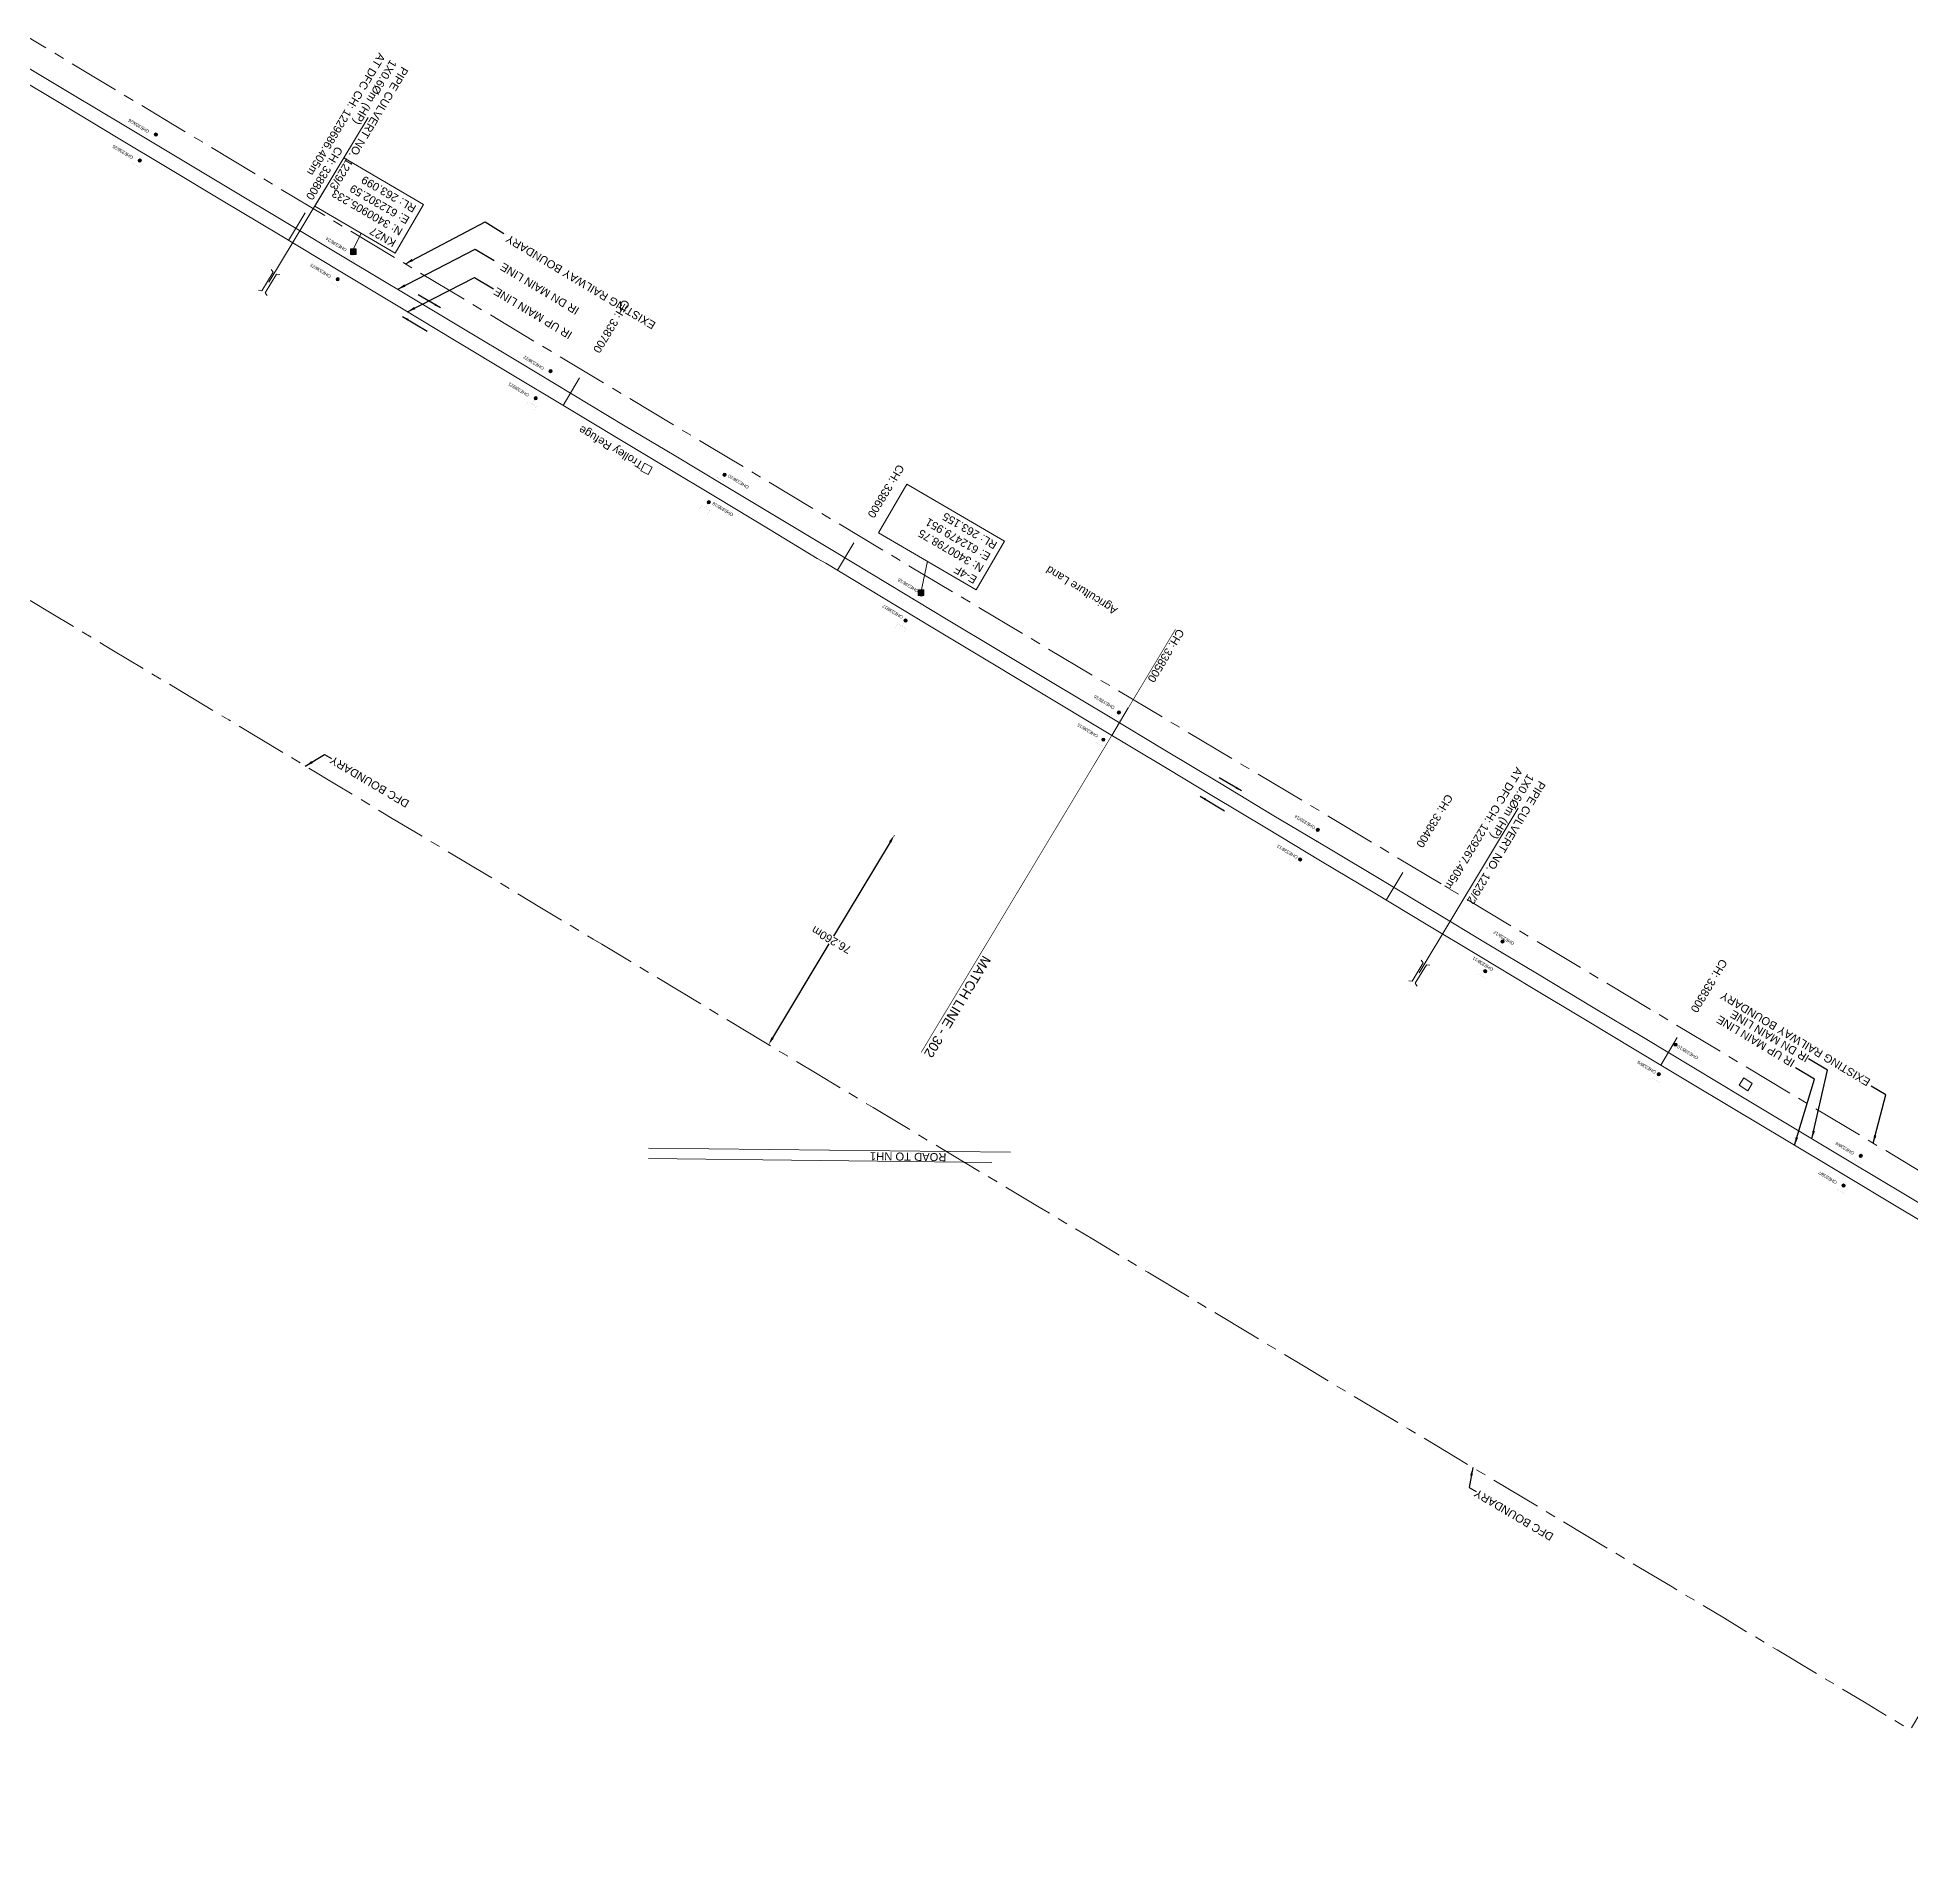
# Model space of a CAD drawing. Header units: metres. Extents: x 610236 to 616721, y 3398253 to 3402120.
# Drawn here: x 612204 to 612789, y 3400407 to 3400972 of the extents above; entities that cross this region are included whole.
import ezdxf
from ezdxf.enums import TextEntityAlignment as Align

# ---------------------------------------------------------------- set-up
doc = ezdxf.new("R2010")
doc.units = ezdxf.units.M
doc.header["$MEASUREMENT"] = 0
doc.linetypes.add('CENTER', pattern=[50.8, 31.75, -6.35, 6.35, -6.35])
doc.linetypes.add('PHANTOM2', pattern=[1.25, 0.625, -0.125, 0.125, -0.125, 0.125, -0.125])
doc.layers.get('Defpoints').update_dxf_attribs({"lineweight": 0})
for name, color, linetype, lineweight in [('Bench_Mark', 7, 'Continuous', 0), ('Bounary Dim', 10, 'Continuous', 13), ('DFCC BOUNDARY', 6, 'CENTER', 0), ('EXISTING BRIDGE DETAILS', 7, 'Continuous', 0), ('Existing Chainage', 7, 'Continuous', 0), ('Existing IR Track', 143, 'Continuous', 0), ('Existing Railway Boundary', 7, 'CENTER', 0), ('flow direction', 7, 'Continuous', 0), ('MATCH LINE', 7, 'Continuous', 0), ('OHE MAST', 8, 'Continuous', 0), ('OHE MAST TEXT', 8, 'Continuous', 0), ('Side Details', 251, 'Continuous', 0), ('Subroad Edge', 34, 'Continuous', 0), ('Text1', 251, 'Continuous', 0), ('TOPOSTYLEREMARK', 251, 'Continuous', 0), ('Trolley Stand', 7, 'Continuous', 0)]:
    doc.layers.add(name, color=color, linetype=linetype, lineweight=lineweight)
doc.styles.get("Standard").update_dxf_attribs({"font": 'arial.ttf'})
doc.styles.add('Style-Arial', font='arial.ttf')
doc.styles.add('Text', font='arial.ttf', dxfattribs={"height": 2})
doc.dimstyles.new('ISO-25', dxfattribs={"dimtxt": 2.5, "dimasz": 2.5, "dimexe": 1.25, "dimexo": 0.625, "dimtad": 1, "dimtxsty": 'Standard', "dimcen": 2.5, "dimadec": 0, "dimazin": 0, "dimtfac": 1, "dimtmove": 0, "dimatfit": 3, "dimfxl": 1, "dimarcsym": 0})
doc.dimstyles.get("Standard").update_dxf_attribs({"dimtxt": 2.5, "dimasz": 0.18, "dimexe": 0.18, "dimexo": 0.0625, "dimgap": 0.09, "dimtad": 0, "dimtih": 1, "dimtoh": 1, "dimdec": 3, "dimzin": 0, "dimdsep": 46, "dimtxsty": 'Standard', "dimcen": 0.09, "dimadec": 0, "dimazin": 0, "dimtfac": 1, "dimtdec": 3, "dimtofl": 0, "dimtmove": 0, "dimatfit": 3, "dimfxl": 1, "dimtolj": 1, "dimtzin": 0, "dimarcsym": 0})

# ---------------------------------------------------------------- blocks, each defined once
blk = doc.blocks.new('OHE MAST')
h = blk.add_hatch(color=256)
edge = h.paths.add_edge_path()
edge.add_arc((0, 0), 0.514, 0, 360)
at = {"const_width": 0.01, "flags": 128}
for points in [[(1.5, 3.5), (1.5, 2), (-1.5, 2), (-1.5, 3.5)], [(0, 2), (0, 0)]]:
    blk.add_lwpolyline(points, dxfattribs=at)
blk.add_circle((0, 0), 0.514)
blk = doc.blocks.new('*D290')
at = {"layer": 'Bounary Dim', "color": 0, "lineweight": -2, "transparency": 16777216}
for p, q in [((612471.63, 3400722.91), (612471.73, 3400722.85)), ((612470.29, 3400720.8), (612452.65, 3400691.42)), ((612433.61, 3400659.7), (612451.24, 3400689.08)), ((612432.37, 3400657.53), (612432.47, 3400657.46))]:
    blk.add_line(p, q, dxfattribs=at)
at = {"layer": 'Bounary Dim', "color": 0, "transparency": 16777216}
for points in [[(612469.93, 3400721.01), (612470.64, 3400720.58), (612471.57, 3400722.94)], [(612433.25, 3400659.92), (612433.96, 3400659.49), (612432.32, 3400657.56)]]:
    blk.add_solid(points, dxfattribs=at)
at = {"layer": 'Defpoints', "color": 0, "transparency": 16777216}
for p in [(612471.57, 3400722.94), (612471.57, 3400722.94), (612432.32, 3400657.56)]:
    blk.add_point(p, dxfattribs=at)
at = {"layer": 'Bounary Dim', "color": 0, "transparency": 16777216, "insert": (612451.95, 3400690.25), "char_height": 2.5, "attachment_point": 5, "rotation": 150}
blk.add_mtext('\\A1;76.260m', dxfattribs=at)
blk = doc.blocks.new('BM')
at = {"extrusion": (0, 0, -1)}
blk.add_hatch(color=256, dxfattribs=at).paths.add_polyline_path([(-0.88, -0.88), (-0.88, 0.88), (0.88, 0.88), (0.88, -0.88)])
for p, q in [((0.88, 0.88), (-0.88, 0.88)), ((-0.88, 0.88), (-0.88, -0.88)), ((0.88, -0.88), (0.88, 0.88)), ((-0.88, -0.88), (0.88, -0.88))]:
    blk.add_line(p, q)

msp = doc.modelspace()

# ---------------------------------------------------------------- linework, layer by layer
at = {"layer": 'DFCC BOUNDARY', "lineweight": 0, "ltscale": 0.5, "flags": 128}
msp.add_lwpolyline([(614030.472, 3399814.7192), (614024.8946, 3399818.0451), (614015.7799, 3399823.4801), (613999.6668, 3399833.1472), (613984.2678, 3399842.3864), (613970.3399, 3399850.7392), (613956.28, 3399859.171), (613935.3694, 3399871.6997), (613914.0452, 3399884.4761), (613893.0192, 3399897.0501), (613871.8449, 3399909.7128), (613852.9598, 3399921.0218), (613833.556, 3399932.6415), (613813.9647, 3399944.3899), (613794.3788, 3399956.135), (613785.1827, 3399961.7215), (613766.9214, 3399972.6596), (613749.4195, 3399983.1428), (613728.9884, 3399995.4118), (613708.8827, 3400007.4858), (613694.3209, 3400016.4815), (613683.438, 3400022.9821), (613672.6694, 3400029.4145), (613655.9148, 3400039.4557), (613639.4636, 3400049.3149), (613623.1362, 3400059.0655), (613588.5555, 3400079.7543), (613570.3464, 3400090.6659), (613554.0406, 3400100.4359), (613537.9106, 3400110.1005), (613520.0636, 3400120.785), (613502.2625, 3400131.4419), (613494.8716, 3400135.8611), (613466.5822, 3400152.7759), (613449.3813, 3400163.1052), (613431.0466, 3400174.1154), (613415.8091, 3400183.244), (613399.1734, 3400193.2103), (613383.5507, 3400202.5609), (613368.0053, 3400211.8654), (613352.5934, 3400221.0969), (613321.617, 3400239.6514), (613288.0469, 3400259.7596), (613270.2946, 3400270.393), (613254.1066, 3400280.089), (613238.1295, 3400289.6587), (613220.6946, 3400300.1098), (613210.4076, 3400306.2763), (613210.9259, 3400307.1316), (613203.8422, 3400311.378), (613186.2102, 3400318.9888), (613155.1926, 3400337.6881), (613137.3264, 3400348.5159), (613123.1418, 3400357.4299), (613105.704, 3400368.3883), (613086.8393, 3400380.2435), (613072.3406, 3400389.2714), (613055.8254, 3400400.104), (613038.8743, 3400410.2624), (613022.5929, 3400420.0361), (613006.3415, 3400429.7918), (612989.5492, 3400439.8546), (612972.9245, 3400449.817), (612960.1162, 3400457.4755), (612947.4568, 3400465.0449), (612930.7189, 3400475.0753), (612914.1241, 3400485.02), (612904.2199, 3400490.9807), (612894.5247, 3400496.8155), (612876.5152, 3400507.6221), (612858.6874, 3400518.3195), (612842.2705, 3400528.1892), (612840.0277, 3400529.5375), (612788.9609, 3400443.558), (612774.6369, 3400452.1694), (612760.9024, 3400460.3975), (612747.3246, 3400468.5317), (612730.859, 3400478.4049), (612714.551, 3400488.1836), (612696.5594, 3400498.9674), (612678.6559, 3400509.6984), (612663.2769, 3400518.909), (612647.9741, 3400528.074), (612632.2661, 3400537.4849), (612616.4351, 3400546.9699), (612599.414, 3400557.2306), (612582.947, 3400567.1573), (612566.7828, 3400576.8509), (612550.7379, 3400586.4727), (612533.7627, 3400596.6571), (612516.8512, 3400606.8032), (612499.7855, 3400617.0342), (612485.7839, 3400625.4282), (612464.9663, 3400637.9427), (612447.5502, 3400648.4137), (612430.8597, 3400658.4333), (612412.9739, 3400669.1705), (612396.2978, 3400679.2348), (612380.2325, 3400688.9304), (612377.5505, 3400690.4658), (612361.3968, 3400700.2272), (612344.636, 3400710.3555), (612329.5864, 3400719.3595), (612314.2773, 3400728.5188), (612297.3551, 3400738.7155), (612281.0918, 3400748.5151), (612263.7154, 3400758.9452), (612246.5445, 3400769.2519), (612227.2409, 3400780.875), (612208.2413, 3400792.3151), (612191.0673, 3400802.6018), (612174.01, 3400812.8187), (612157.5822, 3400822.6823), (612141.8633, 3400832.1204), (612124.5363, 3400842.4909), (612107.3524, 3400852.7758), (612088.8382, 3400863.9013), (612070.6441, 3400874.8344), (612054.2742, 3400884.6936), (612038.4001, 3400894.2542), (612021.4289, 3400904.3691), (612003.7582, 3400914.901), (611987.1221, 3400924.9648), (611971.1468, 3400934.6289), (611954.7697, 3400944.4222), (611937.9127, 3400954.5025), (611922.6068, 3400963.7236), (611907.8037, 3400972.6418), (611892.7602, 3400981.6468), (611877.6876, 3400990.6692), (611862.1214, 3401000.0476), (611847.6422, 3401008.7711), (611835.6161, 3401015.9539), (611823.7539, 3401023.0384), (611807.2378, 3401032.978), (611790.9759, 3401042.7646), (611774.2607, 3401052.856), (611757.8836, 3401062.7432), (611742.4536, 3401072.0167), (611727.3475, 3401081.0955), (611711.4069, 3401090.6799), (611695.8881, 3401100.0106), (611679.5475, 3401109.8232), (611663.6992, 3401119.3333), (611653.6284, 3401125.3547), (611643.529, 3401131.3933), (611626.9857, 3401141.336), (611611.0368, 3401150.9215), (611594.7626, 3401160.6656), (611578.3725, 3401170.4792), (611511.1674, 3401210.8993), (611555.4923, 3401284.5967), (611555.4923, 3401284.5967), (611549.8857, 3401287.8868), (611540.0137, 3401293.8124), (611524.671, 3401303.0218), (611509.1876, 3401312.2845), (611493.9735, 3401321.386), (611477.4397, 3401331.3464), (611461.2473, 3401341.1011), (611444.6578, 3401351.0735), (611428.129, 3401361.0095), (611411.1671, 3401371.1714), (611394.2008, 3401381.3359), (611377.9093, 3401391.1332), (611361.8998, 3401400.7609), (611345.3726, 3401410.7086), (611329.2809, 3401420.3941), (611314.2811, 3401429.3997), (611265.4291, 3401454.6678), (611276.9146, 3401476.8733), (611278.5099, 3401479.9575)], dxfattribs=at)
at = {"layer": 'EXISTING BRIDGE DETAILS', "color": 10}
for points in [[(612276.2774, 3400895.6228), (612307.243, 3400947.0843)], [(612276.9492, 3400899.653), (612277.5565, 3400898.7933), (612274.0727, 3400893.0037), (612273.0288, 3400893.1376)], [(612279.6299, 3400898.0428), (612278.586, 3400898.1767), (612275.1022, 3400892.3871), (612275.7095, 3400891.5274)], [(612635.5087, 3400679.952), (612666.4743, 3400731.4136)], [(612636.1805, 3400683.9822), (612636.7878, 3400683.1226), (612633.304, 3400677.3329), (612632.26, 3400677.4668)], [(612638.8612, 3400682.372), (612637.8173, 3400682.506), (612634.3335, 3400676.7163), (612634.9408, 3400675.8567)]]:
    msp.add_lwpolyline(points, dxfattribs=at)
at = {"layer": 'Existing Chainage', "linetype": 'Continuous', "lineweight": 13, "flags": 128}
for points in [[(612287.5809, 3400917.3009), (612282.4226, 3400908.734)], [(612373.2782, 3400865.7583), (612368.117, 3400857.1931)], [(612459.0026, 3400814.2559), (612453.8356, 3400805.6943)], [(612544.6739, 3400762.7102), (612539.5217, 3400754.1396)], [(612630.4133, 3400711.2649), (612625.2703, 3400702.6888)], [(612716.1299, 3400659.7695), (612710.9906, 3400651.1912)]]:
    msp.add_lwpolyline(points, dxfattribs=at)
at = {"layer": 'Existing IR Track', "flags": 128}
for points in [[(612804.1807, 3400600.5722), (612787.9452, 3400610.3034), (612769.8696, 3400621.162), (612736.5671, 3400641.1603), (612721.3393, 3400650.3007), (612705.6001, 3400659.765), (612689.9302, 3400669.1877), (612673.0621, 3400679.3105), (612656.2501, 3400689.3997), (612640.1595, 3400699.089), (612624.0566, 3400708.7859), (612607.1685, 3400718.8975), (612590.1931, 3400729.0614), (612573.156, 3400739.2974), (612556.09, 3400749.5508), (612538.4791, 3400760.1251), (612520.865, 3400770.7013), (612504.2824, 3400780.6311), (612487.9234, 3400790.4269), (612470.0024, 3400801.2689), (612452.4247, 3400811.9036), (612435.1639, 3400822.2264), (612417.9879, 3400832.4984), (612402.8031, 3400841.6086), (612387.575, 3400850.7448), (612370.9304, 3400860.7286), (612354.3742, 3400870.6594), (612337.0786, 3400881.0556), (612319.9055, 3400891.3782), (612300.7472, 3400902.8627), (612281.5962, 3400914.3428), (612264.2848, 3400924.7238), (612247.0423, 3400935.0635), (612230.9137, 3400944.7126), (612214.8698, 3400954.311), (612197.7045, 3400964.6182)], [(612801.8267, 3400596.7585), (612785.5187, 3400606.5372), (612767.5058, 3400617.3338), (612749.6023, 3400628.0648), (612734.1826, 3400637.2998), (612718.8796, 3400646.4649), (612703.1897, 3400655.865), (612687.5208, 3400665.2529), (612670.6596, 3400675.4172), (612654.0568, 3400685.4258), (612637.7565, 3400695.2009), (612621.7108, 3400704.8233), (612604.7592, 3400714.9935), (612587.8478, 3400725.1396), (612570.7427, 3400735.3941), (612556.8128, 3400743.7452), (612536.0668, 3400756.2166), (612518.6575, 3400766.6836), (612501.8879, 3400776.7507), (612484.1408, 3400787.4046), (612467.6032, 3400797.3853), (612450.1748, 3400807.9035), (612447.5268, 3400809.4194), (612432.7694, 3400818.3372), (612415.7481, 3400828.6229), (612400.4376, 3400837.7829), (612385.3146, 3400846.8309), (612368.578, 3400856.9157), (612352.2142, 3400866.7759), (612334.7372, 3400877.2664), (612317.6477, 3400887.5242), (612298.4257, 3400899.0982), (612279.2892, 3400910.6207), (612261.9783, 3400920.9895), (612244.9841, 3400931.1685), (612228.6194, 3400940.9943), (612212.8178, 3400950.482), (612195.4076, 3400960.9023)]]:
    msp.add_lwpolyline(points, dxfattribs=at)
at = {"layer": 'Existing Railway Boundary', "ltscale": 0.5, "flags": 128}
msp.add_lwpolyline([(610348.171, 3402084.315), (610412.243, 3402047.407), (610816.4467, 3401806.0872), (610824.2343, 3401812.7137), (610961.1072, 3401721.668), (611001.8155, 3401693.5189), (611045.0981, 3401670.4754), (611172.8748, 3401594.2137), (611349.6069, 3401487.2448), (611525.6631, 3401378.4058), (611706.9713, 3401269.4918), (611862.7799, 3401176.1735), (611885.0197, 3401162.1783), (612031.1961, 3401075.6032), (612070.3216, 3401050.9396), (612243.7727, 3400946.4383), (612421.3412, 3400839.8744), (612607.2871, 3400728.8405), (612953.7211, 3400520.993), (613470.9913, 3400226.4951), (614012.4958, 3399887.3788), (614055.8113, 3399861.1262), (614186.33, 3399782.2122), (614439.2886, 3399631.6413), (615179.9123, 3399187.498), (615599.3011, 3398933.023), (615641.8291, 3398908.118), (615684.1749, 3398882.805), (615727.8421, 3398857.148), (615771.2115, 3398833.042), (615810.7222, 3398819.967), (615849.5142, 3398796.835), (615894.7969, 3398769.958), (615937.4983, 3398743.942), (615981.9902, 3398717.098), (616022.8552, 3398694.4624)], dxfattribs=at)
at = {"layer": 'MATCH LINE', "linetype": 'PHANTOM2', "ltscale": 15, "const_width": 0.2}
msp.add_lwpolyline([(612559.4428, 3400787.282), (612479.9859, 3400655.1055)], dxfattribs=at)
at = {"layer": 'Subroad Edge', "flags": 128}
for points in [[(612394.8448, 3400625.2548), (612507.848, 3400623.942)], [(612394.8065, 3400621.955), (612502.1006, 3400620.7085)]]:
    msp.add_lwpolyline(points, dxfattribs=at)
at = {"layer": 'TOPOSTYLEREMARK'}
for p, q in [((612302.175, 3400905.0348), (612305.069, 3400910.93)), ((612479.8997, 3400798.6276), (612481.9233, 3400808.528))]:
    msp.add_line(p, q, dxfattribs=at)
at = {"layer": 'TOPOSTYLEREMARK', "linetype": 'Continuous'}
for points in [[(612324.5279, 3400919.8758), (612315.7134, 3400904.7578), (612290.5903, 3400919.4093), (612299.6441, 3400934.4557)], [(612506.0101, 3400814.7417), (612497.1956, 3400799.6236), (612466.651, 3400817.4324), (612475.4655, 3400832.5505)]]:
    msp.add_3dface(points, dxfattribs=at)
at = {"layer": 'Trolley Stand', "flags": 128}
for points in [[(612393.5855, 3400839.1423), (612395.9412, 3400837.8882), (612394.7208, 3400835.618), (612392.3738, 3400836.7579), (612393.5855, 3400839.1423)], [(612736.9059, 3400647.1686), (612735.512, 3400644.8682), (612738.1637, 3400643.0822), (612739.5576, 3400645.3826), (612736.9059, 3400647.1686)]]:
    msp.add_lwpolyline(points, dxfattribs=at)

# ---------------------------------------------------------------- block references
at = {"layer": 'Bench_Mark'}
for p in [(612302.59, 3400905.233), (612302.59, 3400905.233), (612302.59, 3400905.233), (612479.951, 3400798.75), (612479.951, 3400798.75), (612479.951, 3400798.75)]:
    msp.add_blockref('BM', p, dxfattribs=at)
at = {"layer": 'OHE MAST', "color": 2, "rotation": 149.0208306544455}
for p in [(612240.9394, 3400941.7758), (612235.9071, 3400933.6665), (612302.616, 3400904.7701), (612297.734, 3400896.5792), (612364.219, 3400867.8828), (612359.5807, 3400859.4379), (612418.571, 3400835.5126), (612413.6299, 3400826.9435), (612480.0198, 3400798.1275), (612475.1216, 3400789.9983), (612541.772, 3400761.3275), (612536.8825, 3400752.8032), (612603.8506, 3400724.6112), (612598.3377, 3400715.3802), (612661.5922, 3400689.7793), (612656.1721, 3400680.4895), (612715.6424, 3400657.546), (612710.39, 3400648.3037), (612773.4583, 3400622.7884), (612768.0854, 3400613.566)]:
    msp.add_blockref('OHE MAST', p, dxfattribs=at)

# ---------------------------------------------------------------- texts
at = {"layer": 'DFCC BOUNDARY', "linetype": 'Continuous', "ltscale": 5}
for p in [(612320.3396, 3400733.5646), (612677.7567, 3400504.6246)]:
    msp.add_text('DFC BOUNDARY', height=2.5, rotation=149.3990418, dxfattribs=at).set_placement(p)
at = {"layer": 'EXISTING BRIDGE DETAILS', "color": 10, "char_height": 2.5, "width": 47.844189, "attachment_point": 1, "rotation": 239}
for s, insert in [('\\A1;PIPE CULVERT NO. 1229/3\\P1X0.6%%Cm (HP)\\PAT DFC CH: 1229686.405m', (612319.918, 3400961.9264)), ('\\A1;PIPE CULVERT NO. 1229/2\\P1X0.6%%Cm (HP)\\PAT DFC CH: 1229267.405m', (612675.1725, 3400738.879))]:
    msp.add_mtext(s, dxfattribs=dict(at, insert=insert))
at = {"layer": 'Existing Chainage', "lineweight": 0, "char_height": 2.5, "attachment_point": 6, "line_spacing_factor": 0.6, "style": 'Style-Arial'}
for s, insert, rotation in [('CH: 338800', (612288.7586, 3400921.6967), 238.946615), ('CH: 338700', (612378.4394, 3400873.9067), 238.9274223), ('CH: 338600', (612464.1695, 3400822.401), 238.8891804), ('CH: 338500', (612551.629, 3400771.0536), 238.9881268), ('CH: 338400', (612635.5563, 3400719.4244), 239.0494115), ('CH: 338300', (612721.2691, 3400667.9312), 239.0744224)]:
    msp.add_mtext(s, dxfattribs=dict(at, insert=insert, rotation=rotation))
at = {"layer": 'Existing IR Track', "color": 7, "lineweight": 0}
for s, p in [('IR DN MAIN LINE', (612348.8405, 3400900.8113)), ('IR UP MAIN LINE', (612346.814, 3400893.1109)), ('IR UP MAIN LINE', (612728.7362, 3400665.7411)), ('IR DN MAIN LINE', (612733.0249, 3400667.383))]:
    msp.add_text(s, height=2.5, rotation=149, dxfattribs=at).set_placement(p, align=Align.MIDDLE_RIGHT)
at = {"layer": 'Existing Railway Boundary', "linetype": 'Continuous', "ltscale": 5}
for p in [(612397.2992, 3400882.9432), (612776.7274, 3400646.5777)]:
    msp.add_text('EXISTING RAILWAY BOUNDARY', height=2.5, rotation=149, dxfattribs=at).set_placement(p)
at = {"layer": 'MATCH LINE', "linetype": 'Continuous'}
msp.add_text('MATCH LINE - 302', height=3, rotation=239.0346667, dxfattribs=at).set_placement((612499.3308, 3400685.6394))
at = {"layer": 'OHE MAST TEXT'}
for s, p in [('OHE338/26', (612238.9903, 3400942.9913)), ('OHE338/25', (612233.9895, 3400934.9083)), ('OHE338/24', (612300.6834, 3400906.0298)), ('OHE338/23', (612295.7939, 3400897.7895)), ('OHE338/22', (612362.3329, 3400869.0662)), ('OHE338/21', (612357.6366, 3400860.6885)), ('OHE338/20', (612426.2865, 3400831.9333)), ('OHE338/19', (612421.4118, 3400823.3226)), ('OHE338/18', (612479.3368, 3400799.524)), ('OHE338/17', (612474.4388, 3400791.3411)), ('OHE338/16', (612540.5531, 3400763.0744)), ('OHE338/15', (612535.3725, 3400754.2393)), ('OHE338/14', (612603.2338, 3400725.6356)), ('OHE338/13', (612597.7531, 3400716.362)), ('OHE338/12', (612665.3653, 3400689.4324)), ('OHE338/11', (612658.8, 3400681.3361)), ('OHE338/10', (612722.8171, 3400653.7265)), ('OHE338/9', (612709.6602, 3400649.2351)), ('OHE338/8', (612771.5292, 3400623.9303)), ('OHE338/7', (612766.167, 3400614.7928))]:
    msp.add_text(s, height=1, rotation=149, dxfattribs=at).set_placement(p)
at = {"layer": 'Side Details'}
msp.add_text('Agriculture Land', height=2.5, rotation=148.017528, dxfattribs=at).set_placement((612541.5555, 3400793.7765))
at = {"layer": 'Subroad Edge', "style": 'Text'}
msp.add_text('ROAD TO NH1', height=2.5, rotation=179.2048743, dxfattribs=at).set_placement((612487.8836, 3400623.6515))
at = {"layer": 'Text1', "style": 'Text'}
msp.add_text('Trolley Refuge', height=2.5, rotation=149.3383277, dxfattribs=at).set_placement((612393.4498, 3400839.3741))
at = {"layer": 'TOPOSTYLEREMARK', "char_height": 2.5, "width": 52.206317, "attachment_point": 2, "rotation": 149.7560283}
for s, insert in [('\\pxql;KN27\\PN: 3400905.233\\PE: 612302.59\\PRL: 263.099', (612292.4098, 3400919.6193)), ('\\pxql;E-4F\\PN: 3400798.75\\PE: 612479.951\\PRL: 263.155', (612473.892, 3400814.4851))]:
    msp.add_mtext(s, dxfattribs=dict(at, insert=insert))

# ---------------------------------------------------------------- dimensions: what is measured, and where the dimension line sits
at = {"layer": 'Bounary Dim'}
dim = msp.add_aligned_dim(p1=(612432.3188, 3400657.5574), p2=(612471.5722, 3400722.9396), distance=0, dimstyle='Standard', override={"dimtxt": 2.5, "dimasz": 2.5, "dimdsep": 0, "dimpost": 'm', "dimtmove": 2}, dxfattribs=at)
dim.commit()
dim.dimension.update_dxf_attribs({"geometry": '*D290', "text_midpoint": (612451.9455, 3400690.2485), "text_rotation": 150})

# ---------------------------------------------------------------- leaders
at = {"layer": 'DFCC BOUNDARY', "linetype": 'Continuous', "lineweight": 0, "ltscale": 5}
for points in [[(612287.6181, 3400744.4773), (612293.6123, 3400748.2045), (612295.8535, 3400746.9321)], [(612652.3205, 3400525.4709), (612651.125, 3400519.2444), (612653.3662, 3400517.972)]]:
    msp.add_leader(points, dimstyle='ISO-25', override={"dimtxt": 0.5, "dimtad": 0}, dxfattribs=at)
at = {"layer": 'Existing IR Track', "color": 7, "lineweight": 0}
for points in [[(612316.4983, 3400893.4816), (612340.6647, 3400905.9889), (612346.5829, 3400902.4239)], [(612319.5818, 3400886.4481), (612340.486, 3400897.1456), (612346.4042, 3400893.5805)], [(612758.2038, 3400628.1673), (612763.0966, 3400649.5887), (612757.1672, 3400653.1351)], [(612752.7831, 3400626.1583), (612759.0215, 3400646.8006), (612753.0935, 3400650.3493)]]:
    msp.add_leader(points, dimstyle='ISO-25', override={"dimtxt": 0.5, "dimtad": 0}, dxfattribs=at)
at = {"layer": 'Existing Railway Boundary', "linetype": 'Continuous', "ltscale": 5}
for points in [[(612318.8655, 3400901.425), (612343.7536, 3400914.4723), (612349.6718, 3400910.9072)], [(612777.3579, 3400626.8044), (612781.2644, 3400641.8731), (612776.7002, 3400644.6029)]]:
    msp.add_leader(points, dimstyle='ISO-25', override={"dimtxt": 0.5, "dimtad": 0}, dxfattribs=at)
at = {"layer": 'flow direction', "lineweight": 0}
for points in [[(612329.8502, 3400887.6894), (612322.8476, 3400891.7334)], [(612318.0267, 3400884.9545), (612325.6417, 3400880.3259)], [(612580.0692, 3400736.8154), (612573.0666, 3400740.8594)], [(612567.1071, 3400735.1653), (612574.7222, 3400730.5367)]]:
    msp.add_leader(points, dimstyle='ISO-25', override={"dimtxt": 0.5, "dimasz": 2, "dimtad": 0}, dxfattribs=at)

doc.saveas('drawing.dxf')
